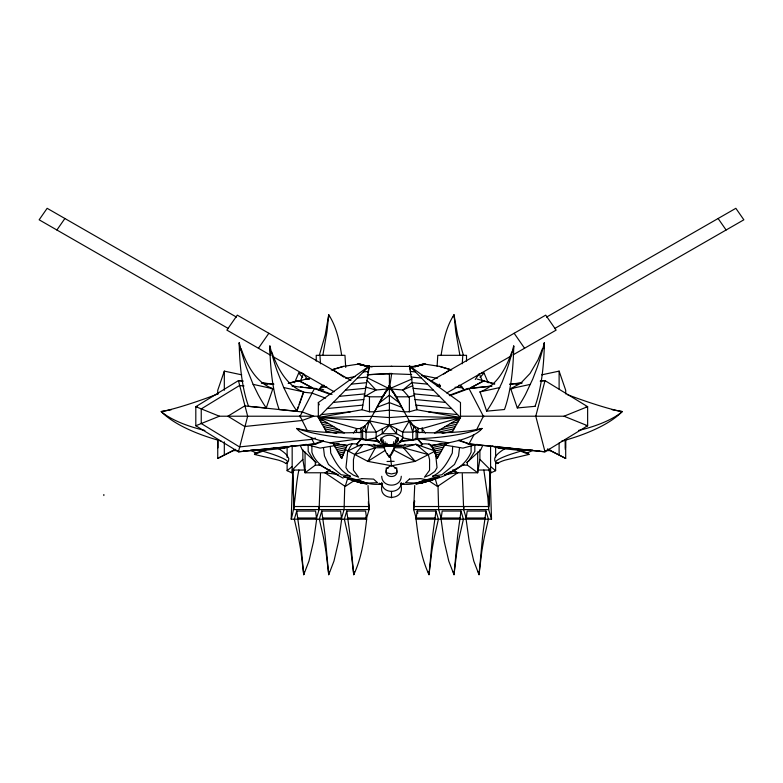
<?xml version="1.0" encoding="UTF-8"?>
<svg xmlns="http://www.w3.org/2000/svg" width="783" height="783" viewBox="0 0 783 783"><rect width="100%" height="100%" fill="white"/><g stroke="black" fill="none" stroke-linecap="round" stroke-linejoin="round"><path stroke-width="1.17" d="M356.588 432.275L356.627 428.771M366.679 519.178L365.573 511.054L346.752 511.054L344.334 519.178L348.406 537.099A38.817 3.935 80.2 0 1 351.009 551.878L353.74 574.693C361.873 557.359 364.438 538.009 366.679 519.178L291.217 519.178L292.676 473.216L293.439 469.927M414.716 485.558L413.649 509.586L416.497 519.178M344.755 485.568L344.089 509.586L341.241 519.178M466.198 518.111L463.663 509.586L462.254 473.793M437.11 366.199L437.785 355.316L466.511 355.316L466.511 361.159M462.264 363.782L462.792 355.316M320.492 473.793L319.082 509.586L316.234 519.178M452.691 446.388L452.29 453.014C447.7 462.107 442.287 471.973 432.51 476.25L441.837 474.743L454.483 464.456L458.535 455.941L459.552 447.533M513.247 351.792L513.697 345.949L512.082 352.399A181.842 82.45 88.7 0 1 506.484 370.799L502.157 382.163L494.856 397.686A191.502 86.835 88.7 0 1 486.664 411.153L504.467 409.519A184.994 59.175 78.9 0 0 513.736 346.008M543.882 348.592L544.332 342.748L542.717 349.198A181.842 82.45 88.7 0 1 537.118 367.599L532.792 378.962L525.491 394.475A191.502 86.835 88.7 0 1 517.299 407.953L535.102 406.318M414.647 501.1L413.649 509.586L488.67 509.586L491.528 519.178L416.067 519.178C418.308 538.009 420.872 557.359 429.006 574.693L431.736 551.878A38.817 3.935 -80.2 0 1 434.34 537.099L438.411 519.178L435.994 511.054L417.173 511.054L416.067 519.178M463.663 509.586L463.947 507.169M352.105 443.697L347.73 451.047L345.978 467.588L348.171 471.435L353.436 475.144L358.555 477.17L353.436 470.25L353.436 459.65L354.66 454.6L362.852 444.695M414.55 500.572L413.806 506.513L488.837 506.513L490.07 473.216L489.306 469.927M386.254 469.908C383.876 478.707 399.124 478.707 396.746 469.908M401.268 476.279C401.062 488.083 381.938 488.083 381.732 476.279M401.268 482.485C401.062 494.288 381.938 494.288 381.732 482.485M435.994 511.054L434.888 519.178A42.605 1.958 -82.3 0 0 432.608 535.895L429.006 574.693L428.213 571.59M461.001 511.054L459.895 519.178A42.605 1.958 -82.3 0 0 457.615 535.895L454.013 574.693L448.786 561.108L444.186 541.376L441.074 519.178L442.18 511.054L461.001 511.054L463.419 519.178L459.347 537.099A38.817 3.935 -80.2 0 0 456.743 551.878L454.013 574.693L453.22 571.59M486.008 511.054L484.902 519.178A42.605 1.958 -82.3 0 0 482.631 535.895L479.02 574.693L473.793 561.108L469.193 541.376L466.081 519.178L467.187 511.054L486.008 511.054L488.426 519.178L484.354 537.099A38.817 3.935 -80.2 0 0 481.751 551.878L479.02 574.693L478.237 571.59M441.074 355.316C443.295 341.339 446.173 326.824 454.013 314.786L457.546 335.055L463.419 355.316M389.582 387.624L391.715 373.403L367.227 374.773M414.236 396.032L414.608 393.673M479.891 449.755L479.891 459.376L477.689 472.775L457.752 472.775L444.881 474.488M324.779 428.859L344.373 432.989L318.338 417.564L362.098 409.724L369.459 365.847L318.338 402.57L318.338 417.564L326.942 432.666M298.9 470.035C295.308 486.282 295.788 503.303 291.217 519.178M322.85 355.316L326.991 331.503L328.733 314.786C336.573 326.824 339.45 341.339 341.672 355.316M498.027 462.381L497.792 463.536L496.442 463.154L495.61 461.931L496.138 461.109A48.086 5.892 -12.9 0 1 511.593 453.983L520.607 451.145L528.975 454.434L527.82 452.398M298.489 429.867A65.39 16.179 -2 0 1 296.786 428.448A82.049 24.224 2.7 0 0 320.736 434.575L326.188 435.505A82.049 24.224 2.7 0 0 361.139 438.597L356.539 444.656L359.417 445.85L362.95 444.431L389.386 446.134L415.832 444.431L419.365 445.85L422.243 444.656L417.642 439.292L399.408 441.798L400.651 440.829L412.719 439.821L412.719 432.099L414.05 426.128L409.343 420.892L389.386 385.5L382.29 396.805L374.568 411.789L369.459 411.789L362.098 409.724M400.651 440.829A14.574 7.155 -6.9 0 0 402.619 437.863L412.719 439.821L417.642 439.292L417.642 431.57L418.474 428.164L414.05 426.128L413.6 426.539M398.067 440.017C395.728 433.635 383.093 433.635 380.753 440.017C383.073 446.985 399.085 446.437 398.067 437.746M304.509 571.59L303.726 574.693L300.995 551.878A38.817 3.935 80.2 0 0 298.392 537.099L294.31 519.178L296.728 511.054L315.559 511.054L316.665 519.178L313.552 541.376L308.952 561.108L303.726 574.693L300.114 535.895A42.605 1.958 82.3 0 0 297.834 519.178L296.728 511.054M367.687 372.777L369.459 365.847L318.338 417.564L356.803 428.604L361.433 428.604M329.526 571.59L328.733 574.693L326.002 551.878A38.817 3.935 80.2 0 0 323.399 537.099L319.327 519.178L321.744 511.054L340.566 511.054L341.672 519.178L338.559 541.376L333.959 561.108L328.733 574.693L325.121 535.895A42.605 1.958 82.3 0 0 322.85 519.178L321.744 511.054M354.533 571.59L353.74 574.693L350.138 535.895A42.605 1.958 82.3 0 0 347.858 519.178L346.752 511.054M395.484 444.979C393.771 446.829 398.283 446.721 398.508 445.175M302.855 449.755L302.855 459.376L305.057 472.775L324.994 472.775L345.244 486.458L347.446 479.059M379.305 442.326C376.075 441.367 381.448 442.385 378.13 440.829L366.062 439.821L366.062 432.099L369.429 420.892L389.386 385.5L396.541 396.805L404.214 411.789L409.372 411.789L416.732 409.724L460.482 417.564L460.482 402.57L409.372 365.847L416.732 409.724L416.732 406.064M343.12 453.866L341.682 458.525L332.579 442.552M241.741 374.842L224.32 371.122L217.743 390.257L217.743 393.908M319.327 355.316L325.199 335.055L328.733 314.786L329.437 316.802M453.308 316.802L454.013 314.786L455.755 331.503L459.895 355.316M248.465 406.318L266.269 407.953L272.875 388.671C255.806 382.535 246.811 364.78 241.105 348.719M279.1 409.519L296.904 411.153L303.775 391.999C286.568 385.911 277.466 368.088 271.74 351.929M288.428 461.373L288.79 458.486L286.715 455.021A44.073 11.549 16.7 0 0 277.574 448.101M390.169 455.05L389.386 457.184A31.114 24.332 38.5 0 1 388.613 456M511.828 351.929C506.102 368.088 496.999 385.911 479.783 391.999M542.453 348.719L538.078 359.72L530.081 373.432L520.695 383.269L510.418 388.799L512.796 388.583M296.493 411.339L298.254 406.68M299.086 404.449L303.51 391.882L283.73 387.556L277.084 370.799A181.842 82.45 -88.7 0 1 271.486 352.409L269.871 345.949L270.566 354.014M291.442 472.658L292.666 469.585M293.928 470.054L292.676 473.216L293.909 506.513L368.94 506.513L369.096 509.586L366.248 519.178L366.17 516.76M382.613 483.61C375.439 501.893 407.561 501.893 400.387 483.61M438.549 455.168L437.149 458.525L431.805 445.596L441.808 443.491M294.535 382.77L298.705 373.021L302.179 373.021M300.222 381.429L303.54 373.677L307.494 379.491M482.622 445.654L480.772 449.843L466.658 462.665M299.772 416.81L314.433 388.564L316.166 388.564L332.012 394.446M483.669 415.616L476.446 430.063M473.989 434.741L469.007 443.853L458.388 440.496M254.465 454.434L262.834 451.145L271.838 453.983A48.086 5.892 12.9 0 1 287.302 461.109L287.723 462.606L285.648 463.536A32.524 3.817 10.2 0 0 278.405 460.12L254.465 454.434L255.62 452.398M446.251 442.552L437.149 458.525L434.624 450.372M451.879 432.666L460.482 417.564L409.372 365.847L410.546 370.467M454.052 428.859L434.457 432.989L460.482 417.564L409.343 420.892L402.668 432.099L402.765 437.863M468.351 461.618L474.831 451.311L474.831 444.94M415.675 431.785L417.642 431.57L416.164 430.738L412.719 432.099L402.619 432.099L389.415 425.022L369.429 420.892L364.731 426.128L361.139 431.57L361.139 439.292L356.539 444.656M475.252 379.491L479.206 373.677L482.524 381.429M56.895 230.006L64.891 218.506M258.429 348.249L268.853 333.274M318.652 390.1L321.49 386.225L323.663 385.295M319.092 390.1L321.93 386.225L324.103 385.295M353.407 433.116L356.803 428.604M367.305 423.72L369.429 420.892L376.163 432.099L376.163 437.863A14.574 7.164 6.8 0 0 378.13 440.829M386.792 468.577L390.091 466.012L415.166 461.363L435.27 451.047L415.939 444.255L403.382 447.739L394.064 447.739M385.079 393.144L389.396 387.722L393.692 393.144M285.883 446.408L284.405 448.228L262.657 450.47L250.658 450.068M389.415 425.375L382.29 433.713L376.163 436.983L376.192 439.048L378.169 441.935A14.094 7.517 0 0 0 389.415 445.468A14.094 7.517 0 0 0 400.661 441.935L402.227 440.056L402.668 436.983L396.541 433.713L389.415 425.375L389.386 385.5M480.077 377.455L484.041 373.021L488.21 382.77M477.121 444.333L462.929 448.101L444.998 445.106L447.22 442.649M394.994 445.801L392.205 445.909M444.998 445.106L447.387 442.649M292.167 445.977L292.167 470.035L302.855 459.376M397.852 445.967L400.005 446.457L401.513 445.449L397.568 445.106M368.382 503.528L369.096 509.586L294.075 509.586L292.676 473.216L287.116 470.691L292.186 466.531M411.936 382.525L402.805 390.012L390.619 388.916M400.71 483.64C414.667 486.977 426.304 477.884 439.566 476.7L421.479 482.602L426.236 481.79L419.933 483.424C438.96 478.413 462.587 472.002 471.112 452.222L471.112 445.928M384.071 395.425L382.29 396.805L369.459 396.805L364.203 395.327M379.696 402.697L389.396 395.18L399.085 402.697M320.159 465.141L315.334 465.141L305.057 472.775L305.057 452.016M443.726 374.039L450.372 369.537L439.948 366.434L424.787 364.144L413.522 366.473M428.565 480.586L437.501 486.458L457.752 472.775L452.594 470.045M345.244 486.458L354.18 480.586M523.67 449.579L521.801 450.783L527.233 452.917L532.518 450.577M385.295 450.333L367.834 461.363L344.814 449.266M400.573 445.517L400.739 446.212M217.743 440.154L217.743 458.417L234.831 449.54M365.015 396.355L375.997 390.012L388.182 388.916M432.089 380.421L545.712 315.138L556.126 330.113L512.992 354.905M546.544 317.095L735.854 208.307L743.85 219.808L554.54 328.596M446.711 392.988L510.888 356.108M297.834 381.517L305.859 379.089L309.657 378.933M298.274 381.517L299.419 380.871L312.182 387.614M414.05 427.146L409.343 420.892L389.415 425.022L376.163 432.099L366.062 432.099L362.617 430.738L361.139 431.57L360.317 428.164L364.731 426.128L365.181 426.539M379.373 441.798L361.139 439.292L362.617 438.46L366.062 439.821L376.065 437.863M381.448 483.835L379.217 484.002L379.217 483.121M470.818 387.614L483.581 380.871L484.726 381.517M471.258 387.614L484.021 380.871L485.166 381.517M337.864 474.488L324.994 472.775L330.152 470.045M446.398 473.93L450.587 471.748M452.691 470.661L464.025 464.564M444.773 474.987L454.992 469.79M217.743 458.417L235.771 449.334M347.73 451.047L361.227 444.421M386.567 445.909L384.061 445.997L383.288 444.979M495.629 462.176L495.629 470.691L490.07 473.216L488.67 509.586L487.878 497.978L483.845 470.035M390.492 388.329L412.328 378.845M412.778 385.696L402.805 390.012L409.264 397.333M242.583 380.871L238.433 380.616L195.809 406.68L195.809 425.746L219.406 416.213L319.523 416.213M423.094 482.093L416.076 484.423M399.526 442.326L400.798 441.798L399.408 441.798M412.719 439.821L416.164 438.46L417.642 439.292M460.424 416.213L564.024 416.213L587.632 406.68L587.632 425.746L545.007 451.811L467.441 443.853M426.715 480.977L421.156 483.082L429.153 480.527M377.132 407.248L389.396 402.638L401.65 407.248M315.353 438.079L311.937 439.341L239.52 446.917L201.241 423.515L201.241 408.912L239.52 385.51L244.042 385.98M323.487 440.496L314.433 443.853L238.433 451.811L195.809 425.746M243.259 381.125L238.433 380.616L247.663 416.213L238.433 451.811L316.166 443.853L322.958 441.338M449.334 395.288L467.441 388.564L491.567 386.048M449.765 395.709L469.007 388.564L491.92 386.166M391.892 445.889L389.738 445.938M354.66 454.6L375.419 447.739L384.737 447.739M428.164 481.242L435.005 478.981M423.544 363.968L415.44 366.63L412.651 366.855M324.994 472.775L327.216 472.041M431.433 479.803L434.859 478.707M291.266 446.056L284.405 448.228L273.659 447.866M331.307 370.056L343.492 366.434M288.193 383.445L297.237 380.832M288.633 383.445L297.677 380.832M417.368 428.604L422.027 428.604L460.482 417.564L406.778 416.341L389.405 417.564L371.994 416.341L318.338 417.564L369.429 420.892M394.759 395.425L396.541 396.805L409.372 396.805L414.628 395.327M425.228 364.144L415 366.63L423.104 363.968L425.228 364.144L413.962 366.473L391.285 366.297M389.034 445.938L386.88 445.889M499.828 387.556L480.057 391.882L486.664 411.153M530.463 384.345L510.692 388.671L517.299 407.953M480.292 429.867A65.39 16.179 2 0 0 481.995 428.448A82.049 24.224 -2.7 0 1 458.045 434.575L452.584 435.505A82.049 24.224 -2.7 0 1 417.642 438.597L422.243 443.961L425.12 443.804A6.607 1.84 0 0 1 431.364 445.302A65.39 20.27 -2 0 0 448.845 442.806L459.22 440.369A65.39 20.27 -2 0 0 481.995 428.448A82.049 21.503 2.6 0 1 458.045 431.962L452.584 432.343A82.049 21.503 2.6 0 1 417.642 432.265L420.04 432.705M541.699 374.842L559.111 371.122L565.698 390.257L565.698 393.908M262.657 450.47L266.181 449.736M455.481 420.53L459.249 419.737M450.225 423.642L457.947 422.017M444.969 426.755L456.646 424.298M439.713 429.877L455.354 426.578M442.15 433.381L452.75 431.149M432.568 447.445L444.95 444.842M433.332 449.295L443.648 447.122M434.095 451.135L442.346 449.403M434.859 452.985L441.044 451.683M435.622 454.835L439.752 453.964M436.385 456.685L438.451 456.244M345.704 378.385L355.423 376.476M528.975 454.434L505.035 460.12A32.524 3.817 -10.2 0 0 497.792 463.536C493.76 462.361 493.838 457.389 496.725 455.021A44.073 11.549 -16.7 0 1 505.867 448.101M358.731 432.705L361.139 432.265A82.049 21.503 -2.6 0 1 326.188 432.343L320.736 431.962A82.049 21.503 -2.6 0 1 296.786 428.448A65.39 20.27 2 0 0 319.562 440.369L329.937 442.806A65.39 20.27 2 0 0 347.417 445.302A6.607 1.84 0 0 1 353.662 443.804L356.539 443.961M334.703 445.654L320.071 448.101L305.879 444.333M329.937 442.806L361.139 438.597M374.568 411.789L389.405 410.106L404.214 411.789M410.879 366.894L416.253 366.375M357.772 364.144L359.896 363.968L368 366.63L357.772 364.144L369.038 366.473L391.715 366.297M509.664 384.15L521.732 382.887M541.033 380.871L545.007 380.616L587.632 406.68L586.075 406.68M510.017 384.277L522.085 383.014M540.182 381.125L545.007 380.616L535.778 416.213L545.007 451.811L469.007 443.853L458.818 440.075M363.429 371.935L368.519 371.455M357.41 378.032L367.579 377.063M351.381 384.13L366.63 382.681M345.362 390.228L365.69 388.29M339.342 396.315L364.751 393.898M333.313 402.413L363.811 399.506M327.294 408.511L362.872 405.124M321.265 414.599L350.295 411.838M374.773 446.202L377.817 446.007A10.874 3.034 0 0 1 383.885 446.349L394.886 446.349A10.874 3.034 0 0 1 400.945 446.007L403.989 446.202M394.769 468.126L396.756 467.95L396.746 472.766L391.5 473.94L386.254 472.766L386.244 467.95L388.231 468.126M381.204 445.106L377.259 445.449C377.602 446.966 382.466 446.966 380.264 445.175M387.027 373.579L411.672 374.519M394.152 461.314L387.027 461.49M320.687 387.379L326.785 386.968M367.912 374.685L391.774 373.579M305.419 379.089L309.216 378.933M515.762 384.071L518.15 383.993M509.782 447.866L499.035 448.228L492.174 446.056M497.557 446.408L499.035 448.228L520.783 450.47L532.783 450.068M547.19 449.589L549.754 449.413M382.29 483.64C368.333 486.977 356.696 477.884 343.434 476.7L361.521 482.602L356.764 481.79L363.067 483.424L347.995 478.981M550.312 450.577L544.802 450.636M243.993 450.636L246.009 450.626M481.721 373.021L484.041 373.021M467.441 388.564L469.007 388.564L483.669 416.81M197.541 406.68L195.809 406.68L219.406 416.213M586.075 425.746L587.632 425.746L564.024 416.213M316.166 443.853L314.433 443.853L310.949 437.501M462.587 465.141L467.412 465.141L477.689 472.775L477.689 452.016M292.167 470.035L305.184 470.035M477.561 470.035L490.579 470.035L490.579 445.977M297.677 518.003L316.498 518.003M322.684 518.003L341.505 518.003M347.701 518.003L366.522 518.003M416.223 518.003L435.045 518.003M441.24 518.003L460.061 518.003M466.247 518.003L485.069 518.003M537.432 450.626L539.448 450.636M238.639 450.636L233.128 450.577M265.29 383.993L267.678 384.071M436.757 385.843L440.408 386.117L439.322 384.12M455.011 387.242L462.322 387.8M270.771 388.583L273.14 388.799L253.105 384.345L246.449 367.599A181.842 82.45 -88.7 0 1 240.851 349.198L239.236 342.748L239.931 350.804M410.312 371.455L415.391 371.935M411.251 377.063L421.42 378.032M412.191 382.681L427.44 384.13M413.14 388.29L433.469 390.228M414.08 393.898L439.488 396.315M415.019 399.506L445.517 402.413M415.959 405.124L451.537 408.511M428.536 411.838L457.566 414.599M261.884 382.887L273.942 384.15M292.039 386.048L295.661 386.42M300.486 386.929L302.894 387.184M305.311 387.428L316.166 388.564M261.356 383.014L273.424 384.277M292.725 386.293L314.433 388.564L330.279 394.446M303.696 392.224L311.937 393.086L325.601 398.156M367.276 366.385L372.121 366.894M361.139 439.292L366.062 439.821M367.658 444.343L375.419 447.739L367.834 461.363L392.909 466.012L396.208 468.577M417.642 438.597L448.845 442.806M421.783 375.282L437.296 378.385M369.478 366.473L358.213 364.144L343.052 366.434L332.628 369.537L343.864 377.142M517.26 449.736L520.783 450.47M319.581 419.737L323.35 420.53M320.883 422.017L328.606 423.642M322.175 424.298L333.861 426.755M323.477 426.578L339.117 429.877M326.08 431.149L336.68 433.381M337.023 443.491L339.245 443.961M341.466 444.431L347.026 445.596L341.682 458.525L339.812 454.052M333.881 444.842L346.262 447.445M335.183 447.122L345.499 449.295M336.484 449.403L344.735 451.135M337.776 451.683L343.972 452.985M339.078 453.964L343.208 454.835M340.38 456.244L342.445 456.685M366.924 484.423L359.906 482.093M477.141 379.089L484.021 380.871M435.534 453.279L437.022 467.588L434.829 471.435L429.564 475.144L424.445 477.17L429.564 470.25L429.564 459.65L428.34 454.6L403.382 447.739L415.166 461.363L393.692 450.01M365.73 387.105L375.997 390.012L366.904 380.323M485.763 381.341L494.807 383.924M485.323 381.341L494.367 383.924M439.508 366.434L451.693 370.056M348.141 478.707L351.567 479.803M353.847 480.527L361.844 483.082L356.285 480.977M453.298 471.317L457.752 472.775M359.456 363.968L367.56 366.63M320.384 388.74L323.731 389.856M386.606 443.227L387.252 443.472M459.337 385.295L461.51 386.225L464.348 390.1M458.897 385.295L461.07 386.225L463.908 390.1M250.922 450.577L256.207 452.917L261.639 450.783L259.76 449.579M547.562 449.041L565.698 458.417L565.698 440.154M367.217 377.69L388.339 388.28M547.669 449.334L565.698 458.417M311.888 445.928L311.888 452.222C315.882 464.681 327.539 469.692 338.227 474.987M318.975 464.564L330.309 470.661M332.413 471.748L336.602 473.93M298.979 380.871L311.742 387.614M401.552 483.835L403.783 484.002L403.783 483.121M328.008 469.79L343.081 478.139M422.076 375.625L440.408 386.117M350.911 380.421L237.288 315.138L226.874 330.113L270.801 355.365M236.456 317.095L47.146 208.307L39.15 219.808L228.46 328.596M273.159 356.715L334.184 391.784M300.378 445.654L302.228 449.843L316.342 462.665M490.559 466.531L495.629 470.691M415.939 444.255L428.34 454.6M479.891 459.376L490.579 470.035M298.705 373.021L302.669 377.455M428.967 443.902L434.477 450.156M422.027 428.604L425.423 433.116M718.109 218.506L726.105 230.006M514.147 333.274L524.571 348.249M414.05 426.128L417.642 431.57M314.649 461.618L308.169 451.311L308.169 444.94M380.91 445.967L383.768 445.801M306.995 430.063L299.772 415.616M283.73 387.556L288.712 397.686A191.502 86.835 -88.7 0 0 296.904 411.153M253.105 384.345L258.077 394.475A191.502 86.835 -88.7 0 0 266.269 407.953M318.338 402.57L319.278 404.811M490.08 469.585L491.303 472.658M488.817 470.054L490.07 473.216L491.528 519.178M409.343 420.892L412.719 432.099M435.299 479.059L437.501 486.458M441.504 519.178L438.656 509.586L437.991 485.568M417.173 511.054L417.838 513.276M364.731 426.128L366.062 432.099M368.343 501.756L368.94 506.513L368.03 485.558M318.798 507.169L319.082 509.586M390.237 454.933L391.5 465.728M323.448 447.533L324.465 455.941L328.517 464.456L341.163 474.743L350.49 476.25C340.713 471.973 335.3 462.107 330.71 453.014L330.309 446.388M345.714 367.413L344.96 355.316L316.234 355.316L316.234 361.159M319.953 355.316L320.482 363.782M422.154 427.606L422.194 432.275M565.502 439.459L565.502 447.876M559.111 371.122L559.111 389.063M559.111 442.992L559.111 454.59M495.629 446.349L495.629 457.301M467.412 461.52L467.412 465.141M422.243 443.961L422.243 444.656M416.164 430.738L416.164 438.46M409.372 396.805L409.372 411.789M397.774 437.805L397.774 441.211M396.912 437.785L396.912 442.317M396.541 428.83L396.541 433.713L382.29 433.713L382.29 428.83M395.532 439.88L395.532 443.276M393.741 441.739L393.741 444.01M391.5 491.421L391.5 497.861M389.396 373.403L389.396 387.624M385.089 441.739L385.089 444.01M383.288 439.88L383.288 443.276M381.918 438.92L381.918 442.317M381.057 437.805L381.057 441.211M369.459 396.805L369.459 411.789M362.617 430.738L362.617 438.46M315.334 461.52L315.334 465.141M287.116 446.349L287.116 457.301M287.116 462.176L287.116 470.691M224.32 371.122L224.32 390.257M224.32 441.837L224.32 454.59M217.938 439.459L217.938 447.876M103.845 494.513L103.845 495.551M220.972 440.976A106.928 38.71 8.5 0 1 161.2 411.555A56.17 5.09 -20.1 0 0 218.251 393.81M565.169 449.236A48.605 3.005 2.4 0 0 565.257 448.884L565.257 439.977A47.146 8.388 -2.4 0 1 565.169 440.976M248.505 406.23A184.994 59.175 -78.9 0 1 239.197 342.807M279.13 409.431A184.994 59.175 -78.9 0 1 269.832 346.008M544.371 342.807A184.994 59.175 78.9 0 1 535.063 406.23M561.342 441.279A106.928 38.71 -8.5 0 0 622.24 411.555A56.17 5.09 20.1 0 1 567.244 394.593M578.549 430.464A53.763 17.216 -13.2 0 0 622.24 411.555A110.168 2.652 13 0 1 612.081 409.705M204.892 430.464A53.763 17.216 13.2 0 1 161.2 411.555A110.168 2.652 -13 0 0 171.35 409.705M383.885 446.349A25.536 17.794 27.8 0 0 389.386 457.184A31.114 24.302 -38.6 0 0 390.874 454.796M373.55 444.323A5.138 1.292 6.5 0 1 374.773 444.587M404.586 444.45A5.138 1.292 -6.5 0 1 405.222 444.323M387.898 454.796A31.114 24.332 38.5 0 1 387.233 453.572M394.886 446.349L389.386 457.184A25.536 17.383 -29.5 0 0 394.886 446.349M409.421 479.108L405.447 482.71L416.507 483.111L425.825 479.646L420.814 478.628L409.421 479.108M244.697 405.927L227.873 416.213L244.697 426.5L302.15 420.491L313.68 416.213L302.15 411.936L244.697 405.927M362.186 478.628L357.175 479.646L366.493 483.111L377.553 482.71L373.579 479.108L362.186 478.628"/></g></svg>
